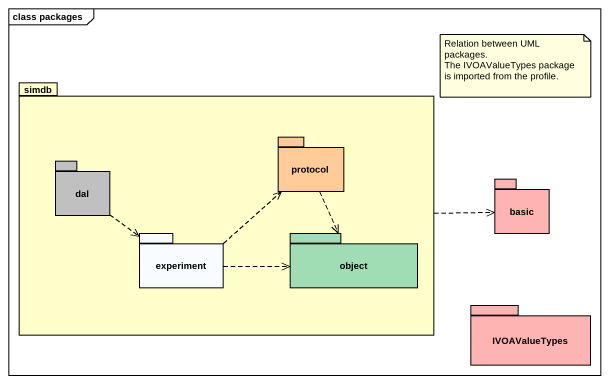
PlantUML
@startuml
mainframe class packages
package simdb #FFFFCC {
  package "protocol" as protocol_ #FFCC99 {
  }
  package dal #C0C0C0 {
  }
  package experiment {
  }
  package "object" as object_ #A0DCB4 {
  }
}
package basic #FFB4B4 {
}
package IVOAValueTypes #FFB4B4 {
}
simdb .right.> basic
protocol_ ..> object_
dal ..> experiment
experiment .up.> protocol_
experiment .right.> object_
note as N1
  Relation between UML packages.
  The IVOAValueTypes package is imported from the profile.
end note
@enduml
